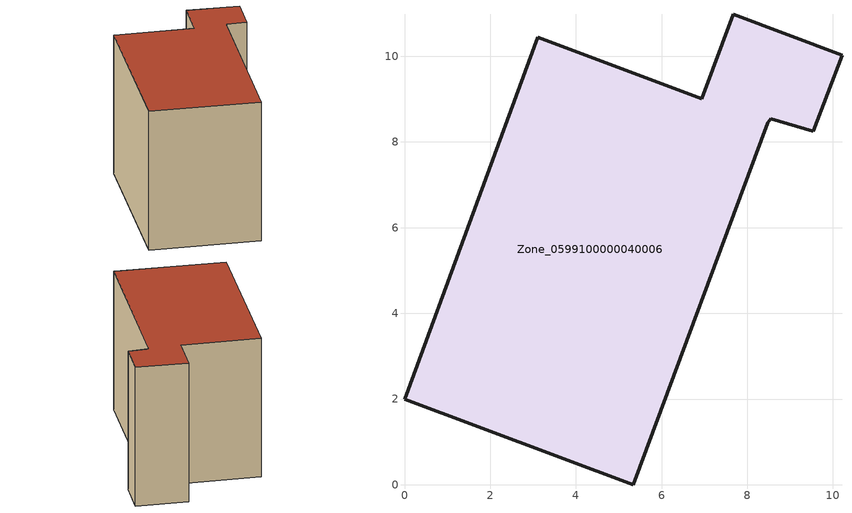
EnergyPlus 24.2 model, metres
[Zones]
Zone_0599100000040006
 floor ground (C_G): 5.34,0 0,2 3.11,10.44 6.94,9.01 7.67,10.98 10.21,10.03 9.54,8.25 8.54,8.55 8.47,8.45 z0
 wall outside (C_F): 10.21,10.03 7.67,10.98 6.94,9.01 3.11,10.44 0,2 5.34,0 8.47,8.45 8.54,8.55 9.54,8.25 10.21,10.03 z0:7.64
 roof outside (C_R): 5.34,0 8.47,8.45 8.54,8.55 9.54,8.25 10.21,10.03 7.67,10.98 6.94,9.01 3.11,10.44 0,2 z7.64
[BUILDING]
Pand.0599100000040006: North Axis=0; Terrain=City; Loads Convergence Tolerance Value=0.04; Temperature Convergence Tolerance Value=0.4; Solar Distribution=FullExterior; Maximum Number of Warmup Days=25; Minimum Number of Warmup Days=1
[Site:Location]
Rotterdam.The.Hague.AP_ZH_NLD Design_Conditions: Latitude=51.96; Longitude=4.45; Time Zone=1; Elevation=-4.5
[SITE:GROUNDTEMPERATURE:BUILDINGSURFACE]
18, 18, 18, 18, 18, 18, 18, 18, 18, 18, 18, 18
[MATERIAL] Thermal Absorptance=0.9; Solar Absorptance=0.7; Visible Absorptance=0.7
Name | Roughness | Thickness | Conductivity | Density | Specific Heat
G.TC.1975-1991 | MediumSmooth | 0.15 | 0.288461 | 540 | 1210
F.TC.1975-1991 | Rough | 0.3 | 0.230769 | 1920 | 840
R.TC.1975-1991 | MediumRough | 0.2 | 0.153846 | 1500 | 1000
[CONSTRUCTION]
C_G: G.TC.1975-1991
C_F: F.TC.1975-1991
C_R: R.TC.1975-1991
[ZONE]
Zone_0599100000040006: Type=1; Multiplier=1; Ceiling Height=Autocalculate; Volume=Autocalculate; Floor Area=autocalculate; Part of Total Floor Area=Yes
[ZONEINFILTRATION:DESIGNFLOWRATE]
Infil_Zone_0599100000040006: Zone or ZoneList or Space or SpaceList=Zone_0599100000040006; Schedule=AlwaysOn; Design Flow Rate Calculation Method=Flow/Area; Flow Rate per Floor Area=0.003; Constant Term Coefficient=1; Temperature Term Coefficient=0; Velocity Term Coefficient=0; Velocity Squared Term Coefficient=0
[HVACTEMPLATE:ZONE:IDEALLOADSAIRSYSTEM]
Zone_0599100000040006: Maximum Heating Supply Air Temperature=50; Minimum Cooling Supply Air Temperature=13; Maximum Heating Supply Air Humidity Ratio=0.0156; Minimum Cooling Supply Air Humidity Ratio=0.0077; Heating Limit=NoLimit; Cooling Limit=NoLimit; Dehumidification Control Type=ConstantSensibleHeatRatio; Cooling Sensible Heat Ratio=0.7; Dehumidification Setpoint=60; Humidification Control Type=None; Humidification Setpoint=30; Outdoor Air Method=None; Outdoor Air Flow Rate per Person=0.00944; Outdoor Air Flow Rate per Zone Floor Area=0; Outdoor Air Flow Rate per Zone=0; Demand Controlled Ventilation Type=None; Outdoor Air Economizer Type=NoEconomizer; Heat Recovery Type=None; Sensible Heat Recovery Effectiveness=0.7; Latent Heat Recovery Effectiveness=0.65
[ZONECONTROL:THERMOSTAT]
ThermostatControl_Zone_0599100000040006: Zone or ZoneList=Zone_0599100000040006; Control Type Schedule=DualSetpointControlType; Control 1=Thermostat_Zone_0599100000040006; Temperature Difference Between Cutout And Setpoint=0
[THERMOSTATSETPOINT:DUALSETPOINT]
Thermostat_Zone_0599100000040006: Heating Setpoint Temperature Schedule=HeatingSetpoint_Zone_0599100000040006; Cooling Setpoint Temperature Schedule=CoolingSetpoint_Zone_0599100000040006
[SCHEDULE:COMPACT]
HeatingSetpoint_Zone_0599100000040006: Through: 12/31, For: AllDays, Until: 24:00, 21
CoolingSetpoint_Zone_0599100000040006: Through: 12/31, For: AllDays, Until: 24:00, 24
DualSetpointControlType: Through: 12/31, For: AllDays, Until: 24:00, 4
AlwaysOn: Through: 12/31, For: AllDays, Until: 24:00, 1
